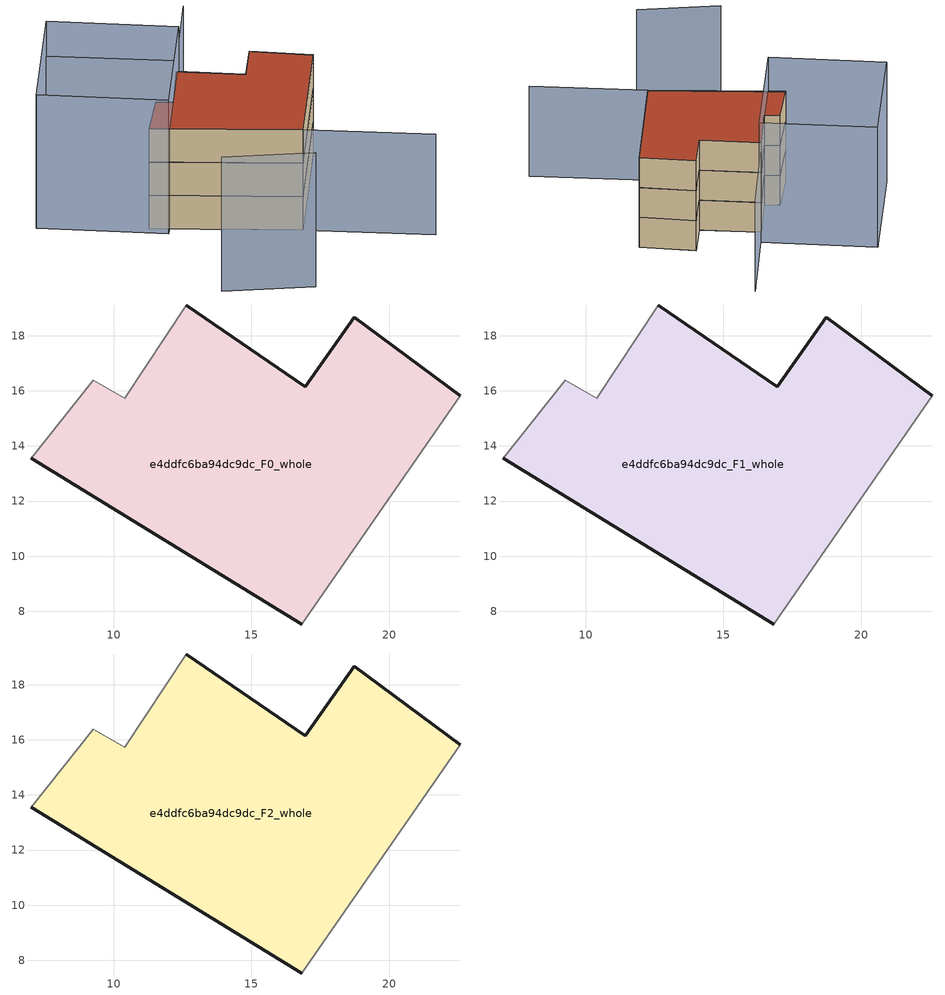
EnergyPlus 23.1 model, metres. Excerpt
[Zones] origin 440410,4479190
e4ddfc6ba94dc9dc_F0_whole
 floor ground (EU_floor_Construction): 16.82,7.54 22.58,15.81 18.73,18.67 16.95,16.14 12.65,19.11 10.4,15.73 9.27,16.38 7.02,13.55 z0
 wall outside (EU_wall_Construction): 16.82,7.54 7.02,13.55 / 12.65,19.11 16.95,16.14 18.73,18.67 22.58,15.81 z0:3
 wall adiabatic (EU_wall_Construction): 22.58,15.81 16.82,7.54 / 7.02,13.55 9.27,16.38 10.4,15.73 12.65,19.11 z0:3
e4ddfc6ba94dc9dc_F1_whole
 floor to e4ddfc6ba94dc9dc_F0_whole (EU_floor_Construction): 16.82,7.54 22.57,15.81 18.73,18.67 16.94,16.14 12.65,19.11 10.4,15.73 9.26,16.38 7.01,13.55 z3
 wall outside (EU_wall_Construction): 16.82,7.54 7.02,13.55 / 12.65,19.11 16.95,16.14 18.73,18.67 22.58,15.81 z3:6
 wall adiabatic (EU_wall_Construction): 22.58,15.81 16.82,7.54 / 7.02,13.55 9.27,16.38 10.4,15.73 12.65,19.11 z3:6
e4ddfc6ba94dc9dc_F2_whole
 floor to e4ddfc6ba94dc9dc_F1_whole (EU_floor_Construction): 16.82,7.54 22.57,15.81 18.73,18.67 16.94,16.14 12.65,19.11 10.4,15.73 9.26,16.38 7.01,13.55 z6
 wall outside (EU_wall_Construction): 16.82,7.54 7.02,13.55 / 12.65,19.11 16.95,16.14 18.73,18.67 22.58,15.81 z6:9
 wall adiabatic (EU_wall_Construction): 22.58,15.81 16.82,7.54 / 7.02,13.55 9.27,16.38 10.4,15.73 12.65,19.11 z6:9
 roof outside (EU_roof_Construction): 22.58,15.81 16.82,7.54 7.02,13.55 9.27,16.38 10.4,15.73 12.65,19.11 16.95,16.14 18.73,18.67 z9
shading: 7.44,3.64 13.76,0.57 / -0.17,17.89 5.46,25.94 / 5.46,25.94 13.57,20.27 / 13.57,20.27 7.94,12.22 / 7.94,12.22 -0.17,17.89 z0:12; 25,1.99 16.82,7.54 / 17.59,26.35 13.42,20.28 / 13.42,20.28 5.37,25.8 z0:9
[Building]
EU S2 Campaign: North Axis=0; Terrain=City; Solar Distribution=FullExterior
[Site:Location]
Madrid: Latitude=40.5; Longitude=-3.5; Time Zone=1; Elevation=609
[SizingPeriod:WeatherFileDays]
AnnualSizingPeriod: Begin Month=1; Begin Day of Month=1; End Month=12; End Day of Month=31; Day of Week for Start Day=Monday; Use Weather File Daylight Saving Period=No; Use Weather File Rain and Snow Indicators=No
[MATERIAL]
EU_InternalMass_Material: Roughness=MediumRough; Thickness=0.1; Conductivity=1; Density=1800; Specific Heat=900; Thermal Absorptance=0.9; Solar Absorptance=0.7; Visible Absorptance=0.7
[MATERIAL:NOMASS] Roughness=MediumRough; Thermal Absorptance=0.9; Solar Absorptance=0.7; Visible Absorptance=0.7
Name | Thermal Resistance
EU_wall_NoMass | 0.459673
EU_roof_NoMass | 0.495815
EU_floor_NoMass | 0.788942
[CONSTRUCTION]
EU_wall_Construction: EU_wall_NoMass
EU_roof_Construction: EU_roof_NoMass
EU_floor_Construction: EU_floor_NoMass
EU_InternalMass_Construction: EU_InternalMass_Material
[ZONE] Type=1; Multiplier=1; Ceiling Height=autocalculate; Floor Area=autocalculate; Part of Total Floor Area=Yes
Name | Volume
e4ddfc6ba94dc9dc_F0_whole | 280.756
e4ddfc6ba94dc9dc_F1_whole; e4ddfc6ba94dc9dc_F2_whole | 280.755
[INTERNALMASS] Construction=EU_InternalMass_Construction; Surface Area=93.5851
Name | Zone or ZoneList
e4ddfc6ba94dc9dc_F0_whole_EU_InternalMass | e4ddfc6ba94dc9dc_F0_whole
e4ddfc6ba94dc9dc_F1_whole_EU_InternalMass | e4ddfc6ba94dc9dc_F1_whole
e4ddfc6ba94dc9dc_F2_whole_EU_InternalMass | e4ddfc6ba94dc9dc_F2_whole
[OTHEREQUIPMENT] Fuel Type=Electricity; Design Level Calculation Method=Watts/Area; Power per Zone Floor Area=1; Fraction Latent=0; Fraction Radiant=0; Fraction Lost=0; Carbon Dioxide Generation Rate=0; EndUse Subcategory=EU_Step8_InternalGains
Name | Zone or ZoneList or Space or SpaceList | Schedule
EU_Step8_InternalGain_e4ddfc6ba94dc9dc_F0_whole_f000 | e4ddfc6ba94dc9dc_F0_whole | EU_Step8_GainSchedule_e4ddfc6ba94dc9dc_F0_whole_f000
EU_Step8_InternalGain_e4ddfc6ba94dc9dc_F1_whole_f000 | e4ddfc6ba94dc9dc_F1_whole | EU_Step8_GainSchedule_e4ddfc6ba94dc9dc_F1_whole_f000
EU_Step8_InternalGain_e4ddfc6ba94dc9dc_F2_whole_f000 | e4ddfc6ba94dc9dc_F2_whole | EU_Step8_GainSchedule_e4ddfc6ba94dc9dc_F2_whole_f000
[ZONEVENTILATION:DESIGNFLOWRATE] Schedule=EU_AlwaysOn; Design Flow Rate Calculation Method=AirChanges/Hour; Air Changes per Hour=0.719161; Ventilation Type=Natural; Fan Pressure Rise=0; Fan Total Efficiency=1; Constant Term Coefficient=1; Temperature Term Coefficient=0; Velocity Term Coefficient=0; Velocity Squared Term Coefficient=0; Minimum Indoor Temperature=-100; Maximum Indoor Temperature=100; Delta Temperature=-100; Minimum Outdoor Temperature=-100; Maximum Outdoor Temperature=100; Maximum Wind Speed=40
Name | Zone or ZoneList or Space or SpaceList
EU_ConstantAir_e4ddfc6ba94dc9dc_F0_whole | e4ddfc6ba94dc9dc_F0_whole
EU_ConstantAir_e4ddfc6ba94dc9dc_F1_whole | e4ddfc6ba94dc9dc_F1_whole
EU_ConstantAir_e4ddfc6ba94dc9dc_F2_whole | e4ddfc6ba94dc9dc_F2_whole
[HVACTEMPLATE:THERMOSTAT] Constant Heating Setpoint=20; Constant Cooling Setpoint=50
EU_HeatOnly_e4ddfc6ba94dc9dc_F0_whole; EU_HeatOnly_e4ddfc6ba94dc9dc_F1_whole; EU_HeatOnly_e4ddfc6ba94dc9dc_F2_whole
[HVACTEMPLATE:ZONE:IDEALLOADSAIRSYSTEM] System Availability Schedule=EU_AlwaysOn; Maximum Heating Supply Air Temperature=50; Minimum Cooling Supply Air Temperature=13; Maximum Heating Supply Air Humidity Ratio=0.0156; Minimum Cooling Supply Air Humidity Ratio=0.0077; Heating Limit=NoLimit; Cooling Limit=NoLimit; Heating Availability Schedule=EU_AlwaysOn; Cooling Availability Schedule=EU_CoolingOff; Dehumidification Control Type=ConstantSensibleHeatRatio; Cooling Sensible Heat Ratio=0.7; Dehumidification Setpoint=60; Humidification Control Type=None; Humidification Setpoint=30; Outdoor Air Method=None; Outdoor Air Flow Rate per Person=0.00944; Outdoor Air Flow Rate per Zone Floor Area=0; Outdoor Air Flow Rate per Zone=0; Demand Controlled Ventilation Type=None; Outdoor Air Economizer Type=NoEconomizer; Heat Recovery Type=None; Sensible Heat Recovery Effectiveness=0.7; Latent Heat Recovery Effectiveness=0.65
Name | Template Thermostat
e4ddfc6ba94dc9dc_F0_whole | EU_HeatOnly_e4ddfc6ba94dc9dc_F0_whole
e4ddfc6ba94dc9dc_F1_whole | EU_HeatOnly_e4ddfc6ba94dc9dc_F1_whole
e4ddfc6ba94dc9dc_F2_whole | EU_HeatOnly_e4ddfc6ba94dc9dc_F2_whole
[SIZING:ZONE] Zone Cooling Design Supply Air Temperature Input Method=SupplyAirTemperature; Zone Cooling Design Supply Air Temperature=13; Zone Heating Design Supply Air Temperature Input Method=SupplyAirTemperature; Zone Heating Design Supply Air Temperature=50; Zone Cooling Design Supply Air Humidity Ratio=0.008; Zone Heating Design Supply Air Humidity Ratio=0.008; Cooling Design Air Flow Method=DesignDay; Cooling Design Air Flow Rate=0; Cooling Minimum Air Flow per Zone Floor Area=0.000762; Cooling Minimum Air Flow=0; Cooling Minimum Air Flow Fraction=0.2; Heating Design Air Flow Method=DesignDay; Heating Design Air Flow Rate=0; Heating Maximum Air Flow per Zone Floor Area=0.002032; Heating Maximum Air Flow=0.141576; Heating Maximum Air Flow Fraction=0.3; Account for Dedicated Outdoor Air System=No; Dedicated Outdoor Air System Control Strategy=NeutralSupplyAir; Dedicated Outdoor Air Low Setpoint Temperature for Design=autosize; Dedicated Outdoor Air High Setpoint Temperature for Design=autosize; Zone Load Sizing Method=Sensible Load Only No Latent Load; Zone Latent Cooling Design Supply Air Humidity Ratio Input Method=HumidityRatioDifference; Zone Cooling Design Supply Air Humidity Ratio Difference=0.005; Zone Latent Heating Design Supply Air Humidity Ratio Input Method=HumidityRatioDifference; Zone Humidification Design Supply Air Humidity Ratio Difference=0.005
e4ddfc6ba94dc9dc_F0_whole; e4ddfc6ba94dc9dc_F1_whole; e4ddfc6ba94dc9dc_F2_whole
[SCHEDULE:CONSTANT]
Name | Hourly Value
EU_AlwaysOn | 1
EU_CoolingOff | 0
[SCHEDULE:FILE] Column Number=1; Rows to Skip at Top=0; Number of Hours of Data=8760; Column Separator=Comma; Interpolate to Timestep=No; Minutes per Item=60; Adjust Schedule for Daylight Savings=Yes
Name | File
EU_Step8_GainSchedule_e4ddfc6ba94dc9dc_F0_whole_f000 | ../../schedules/e4ddfc6ba94dc9dc/e4ddfc6ba94dc9dc_F0_whole_f000_gain.csv
EU_Step8_GainSchedule_e4ddfc6ba94dc9dc_F1_whole_f000 | ../../schedules/e4ddfc6ba94dc9dc/e4ddfc6ba94dc9dc_F1_whole_f000_gain.csv
EU_Step8_GainSchedule_e4ddfc6ba94dc9dc_F2_whole_f000 | ../../schedules/e4ddfc6ba94dc9dc/e4ddfc6ba94dc9dc_F2_whole_f000_gain.csv
